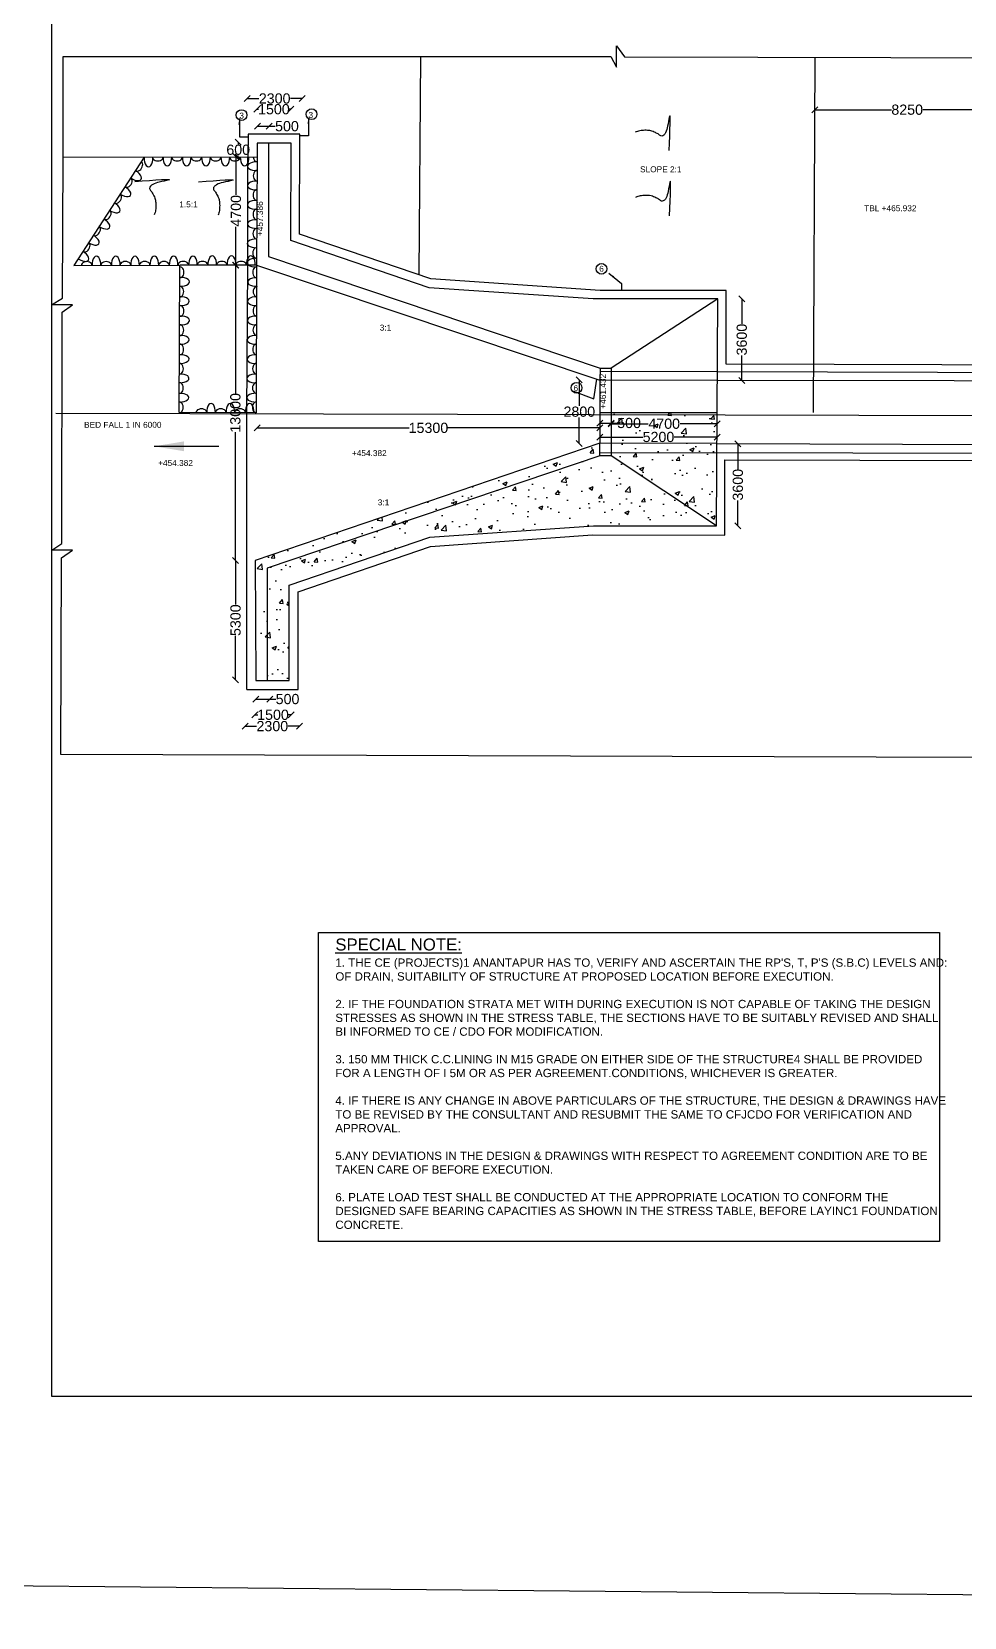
# Model space of a CAD drawing. Header units: metres. Extents: x 119 to 1793, y 659 to 1072.
# Drawn here: x 1238.5 to 1394.1, y 658.8 to 923.2 of the extents above; entities that cross this region are included whole.
import ezdxf

# ---------------------------------------------------------------- set-up
doc = ezdxf.new("R2010")
doc.units = ezdxf.units.M
doc.header["$MEASUREMENT"] = 0
doc.linetypes.add('ACAD_ISO03W100', pattern=[30, 12, -18])
doc.layers.add('DRAWING', color=7, linetype='Continuous')
doc.styles.get("Standard").update_dxf_attribs({"font": 'ARIAL_1.TTF'})
doc.dimstyles.get("Standard").update_dxf_attribs({"dimtxt": 1.7, "dimasz": 1, "dimexe": 0.18, "dimexo": 0.0625, "dimgap": 0.09, "dimtad": 0, "dimtih": 1, "dimtoh": 1, "dimdec": 0, "dimzin": 0, "dimdsep": 46, "dimtxsty": 'Standard', "dimblk": 'OBLIQUE', "dimcen": 0, "dimse1": 1, "dimse2": 1, "dimadec": 0, "dimazin": 0, "dimtfac": 1, "dimtdec": 0, "dimtofl": 0, "dimtmove": 0, "dimatfit": 3, "dimfxl": 0, "dimtolj": 1, "dimtzin": 0, "dimarcsym": 0})
picture_1 = doc.add_image_def('image1.jpg', size_in_pixel=(7220, 4925))

# ---------------------------------------------------------------- blocks, each defined once
blk = doc.blocks.new('_Oblique')
at = {"color": 0, "linetype": 'ByBlock', "lineweight": -2}
blk.add_line((-0.5, -0.5), (0.5, 0.5), dxfattribs=at)
blk = doc.blocks.new('*D245')
at = {"layer": 'Defpoints', "color": 0, "linetype": 'ACAD_ISO03W100'}
for p in [(136.03, 760.87), (1574.06, 760.87), (1575.49, 755.36)]:
    blk.add_point(p, dxfattribs=at)
at = {"layer": 'DRAWING', "color": 0, "linetype": 'ACAD_ISO03W100', "lineweight": -2}
for p, q in [((1574.06, 760.87), (1574.06, 759.07)), ((1574.06, 755.36), (1574.06, 757.16))]:
    blk.add_line(p, q, dxfattribs=at)
for p, rotation in [((1574.06, 760.87), 90), ((1574.06, 755.36), 270)]:
    blk.add_blockref('_Oblique', p, dxfattribs=dict(at, rotation=rotation))
at = {"layer": 'DRAWING', "color": 0, "linetype": 'ACAD_ISO03W100', "insert": (1574.06, 758.11), "char_height": 1.7, "attachment_point": 5}
blk.add_mtext('\\A1;1.50M', dxfattribs=at)
blk = doc.blocks.new('*D326')
at = {"layer": 'Defpoints', "color": 0}
for p in [(1276.17, 907.48), (1278.12, 907.48), (1278.12, 907.42)]:
    blk.add_point(p, dxfattribs=at)
at = {"layer": 'DRAWING', "color": 0, "lineweight": -2}
for p, q in [((1276.17, 907.42), (1278.12, 907.42)), ((1278.12, 907.42), (1279.12, 907.42))]:
    blk.add_line(p, q, dxfattribs=at)
at = {"layer": 'DRAWING', "color": 0, "lineweight": -2, "rotation": 180}
blk.add_blockref('_Oblique', (1276.17, 907.42), dxfattribs=at)
at = {"layer": 'DRAWING', "color": 0, "lineweight": -2}
blk.add_blockref('_Oblique', (1278.12, 907.42), dxfattribs=at)
at = {"layer": 'DRAWING', "color": 0, "insert": (1281.08, 907.42), "char_height": 1.7, "attachment_point": 5}
blk.add_mtext('\\A1;500', dxfattribs=at)
blk = doc.blocks.new('*D327')
at = {"layer": 'Defpoints', "color": 0}
for p in [(1276.05, 910.38), (1281.75, 910.38), (1281.75, 910.25)]:
    blk.add_point(p, dxfattribs=at)
at = {"layer": 'DRAWING', "color": 0, "lineweight": -2}
for p, q in [((1276.05, 910.25), (1276.35, 910.25)), ((1281.75, 910.25), (1281.44, 910.25))]:
    blk.add_line(p, q, dxfattribs=at)
at = {"layer": 'DRAWING', "color": 0, "lineweight": -2, "rotation": 180}
blk.add_blockref('_Oblique', (1276.05, 910.25), dxfattribs=at)
at = {"layer": 'DRAWING', "color": 0, "lineweight": -2}
blk.add_blockref('_Oblique', (1281.75, 910.25), dxfattribs=at)
at = {"layer": 'DRAWING', "color": 0, "insert": (1278.9, 910.25), "char_height": 1.7, "attachment_point": 5}
blk.add_mtext('\\A1;1500', dxfattribs=at)
blk = doc.blocks.new('*D328')
at = {"layer": 'Defpoints', "color": 0}
for p in [(1274.45, 911.94), (1283.61, 912.04), (1283.61, 911.94)]:
    blk.add_point(p, dxfattribs=at)
at = {"layer": 'DRAWING', "color": 0, "lineweight": -2}
for p, q in [((1274.45, 912.04), (1276.39, 912.04)), ((1283.61, 912.04), (1281.67, 912.04))]:
    blk.add_line(p, q, dxfattribs=at)
at = {"layer": 'DRAWING', "color": 0, "lineweight": -2, "rotation": 180}
blk.add_blockref('_Oblique', (1274.45, 912.04), dxfattribs=at)
at = {"layer": 'DRAWING', "color": 0, "lineweight": -2}
blk.add_blockref('_Oblique', (1283.61, 912.04), dxfattribs=at)
at = {"layer": 'DRAWING', "color": 0, "insert": (1279.03, 912.04), "char_height": 1.7, "attachment_point": 5}
blk.add_mtext('\\A1;2300', dxfattribs=at)
blk = doc.blocks.new('*D329')
at = {"layer": 'Defpoints', "color": 0}
for p in [(1272.82, 904.74), (1272.95, 904.74), (1272.82, 902.24)]:
    blk.add_point(p, dxfattribs=at)
at = {"layer": 'DRAWING', "color": 0, "lineweight": -2}
for p, q in [((1272.95, 904.74), (1272.95, 904.45)), ((1272.95, 902.24), (1272.95, 902.53))]:
    blk.add_line(p, q, dxfattribs=at)
for p, rotation in [((1272.95, 904.74), 90), ((1272.95, 902.24), 270)]:
    blk.add_blockref('_Oblique', p, dxfattribs=dict(at, rotation=rotation))
at = {"layer": 'DRAWING', "color": 0, "insert": (1272.95, 903.49), "char_height": 1.7, "attachment_point": 5}
blk.add_mtext('\\A1;600', dxfattribs=at)
blk = doc.blocks.new('*D330')
at = {"layer": 'Defpoints', "color": 0}
for p in [(1272.95, 902.38), (1272.57, 884.24), (1272.97, 884.24)]:
    blk.add_point(p, dxfattribs=at)
at = {"layer": 'DRAWING', "color": 0, "lineweight": -2}
for p, q in [((1272.57, 902.38), (1272.57, 895.97)), ((1272.57, 884.24), (1272.57, 890.65))]:
    blk.add_line(p, q, dxfattribs=at)
for p, rotation in [((1272.57, 902.38), 90), ((1272.57, 884.24), 270)]:
    blk.add_blockref('_Oblique', p, dxfattribs=dict(at, rotation=rotation))
at = {"layer": 'DRAWING', "color": 0, "insert": (1272.57, 893.31), "char_height": 1.7, "attachment_point": 5, "rotation": 90}
blk.add_mtext('\\A1;4700', dxfattribs=at)
blk = doc.blocks.new('*D331')
at = {"layer": 'Defpoints', "color": 0}
for p in [(1272.57, 884.24), (1272.48, 835), (1272.57, 835)]:
    blk.add_point(p, dxfattribs=at)
at = {"layer": 'DRAWING', "color": 0, "lineweight": -2}
for p, q in [((1272.48, 884.24), (1272.48, 862.83)), ((1272.48, 835), (1272.48, 856.42))]:
    blk.add_line(p, q, dxfattribs=at)
for p, rotation in [((1272.48, 884.24), 90), ((1272.48, 835), 270)]:
    blk.add_blockref('_Oblique', p, dxfattribs=dict(at, rotation=rotation))
at = {"layer": 'DRAWING', "color": 0, "insert": (1272.48, 859.62), "char_height": 1.7, "attachment_point": 5, "rotation": 90}
blk.add_mtext('\\A1;13000', dxfattribs=at)
blk = doc.blocks.new('*D332')
at = {"layer": 'Defpoints', "color": 0}
for p in [(1272.48, 835), (1272.51, 835), (1272.51, 815.07)]:
    blk.add_point(p, dxfattribs=at)
at = {"layer": 'DRAWING', "color": 0, "lineweight": -2}
for p, q in [((1272.51, 835), (1272.51, 827.66)), ((1272.51, 815.07), (1272.51, 822.41))]:
    blk.add_line(p, q, dxfattribs=at)
for p, rotation in [((1272.51, 835), 90), ((1272.51, 815.07), 270)]:
    blk.add_blockref('_Oblique', p, dxfattribs=dict(at, rotation=rotation))
at = {"layer": 'DRAWING', "color": 0, "insert": (1272.51, 825.04), "char_height": 1.7, "attachment_point": 5, "rotation": 90}
blk.add_mtext('\\A1;5300', dxfattribs=at)
blk = doc.blocks.new('*D333')
at = {"layer": 'Defpoints', "color": 0}
for p in [(1275.88, 812.04), (1278.21, 812.04), (1278.21, 811.88)]:
    blk.add_point(p, dxfattribs=at)
at = {"layer": 'DRAWING', "color": 0, "lineweight": -2}
for p, q in [((1275.88, 811.88), (1278.21, 811.88)), ((1278.21, 811.88), (1279.21, 811.88))]:
    blk.add_line(p, q, dxfattribs=at)
at = {"layer": 'DRAWING', "color": 0, "lineweight": -2, "rotation": 180}
blk.add_blockref('_Oblique', (1275.88, 811.88), dxfattribs=at)
at = {"layer": 'DRAWING', "color": 0, "lineweight": -2}
blk.add_blockref('_Oblique', (1278.21, 811.88), dxfattribs=at)
at = {"layer": 'DRAWING', "color": 0, "insert": (1281.18, 811.88), "char_height": 1.7, "attachment_point": 5}
blk.add_mtext('\\A1;500', dxfattribs=at)
blk = doc.blocks.new('*D334')
at = {"layer": 'Defpoints', "color": 0}
for p in [(1275.73, 809.25), (1281.76, 809.26), (1281.76, 809.25)]:
    blk.add_point(p, dxfattribs=at)
at = {"layer": 'DRAWING', "color": 0, "lineweight": -2}
for p, q in [((1275.73, 809.26), (1276.2, 809.26)), ((1281.76, 809.26), (1281.29, 809.26))]:
    blk.add_line(p, q, dxfattribs=at)
at = {"layer": 'DRAWING', "color": 0, "lineweight": -2, "rotation": 180}
blk.add_blockref('_Oblique', (1275.73, 809.26), dxfattribs=at)
at = {"layer": 'DRAWING', "color": 0, "lineweight": -2}
blk.add_blockref('_Oblique', (1281.76, 809.26), dxfattribs=at)
at = {"layer": 'DRAWING', "color": 0, "insert": (1278.75, 809.26), "char_height": 1.7, "attachment_point": 5}
blk.add_mtext('\\A1;1500', dxfattribs=at)
blk = doc.blocks.new('*D335')
at = {"layer": 'Defpoints', "color": 0}
for p in [(1274.12, 807.48), (1283.16, 807.48), (1283.16, 807.37)]:
    blk.add_point(p, dxfattribs=at)
at = {"layer": 'DRAWING', "color": 0, "lineweight": -2}
for p, q in [((1274.12, 807.37), (1276, 807.37)), ((1283.16, 807.37), (1281.28, 807.37))]:
    blk.add_line(p, q, dxfattribs=at)
at = {"layer": 'DRAWING', "color": 0, "lineweight": -2, "rotation": 180}
blk.add_blockref('_Oblique', (1274.12, 807.37), dxfattribs=at)
at = {"layer": 'DRAWING', "color": 0, "lineweight": -2}
blk.add_blockref('_Oblique', (1283.16, 807.37), dxfattribs=at)
at = {"layer": 'DRAWING', "color": 0, "insert": (1278.64, 807.37), "char_height": 1.7, "attachment_point": 5}
blk.add_mtext('\\A1;2300', dxfattribs=at)
blk = doc.blocks.new('*D336')
at = {"layer": 'Defpoints', "color": 0}
for p in [(1276.09, 857.17), (1333.27, 857.17), (1333.27, 857.11)]:
    blk.add_point(p, dxfattribs=at)
at = {"layer": 'DRAWING', "color": 0, "lineweight": -2}
for p, q in [((1276.09, 857.11), (1301.48, 857.11)), ((1333.27, 857.11), (1307.89, 857.11))]:
    blk.add_line(p, q, dxfattribs=at)
at = {"layer": 'DRAWING', "color": 0, "lineweight": -2, "rotation": 180}
blk.add_blockref('_Oblique', (1276.09, 857.11), dxfattribs=at)
at = {"layer": 'DRAWING', "color": 0, "lineweight": -2}
blk.add_blockref('_Oblique', (1333.27, 857.11), dxfattribs=at)
at = {"layer": 'DRAWING', "color": 0, "insert": (1304.68, 857.11), "char_height": 1.7, "attachment_point": 5}
blk.add_mtext('\\A1;15300', dxfattribs=at)
blk = doc.blocks.new('*D337')
at = {"layer": 'Defpoints', "color": 0}
for p in [(1333.27, 857.11), (1335.18, 857.92), (1335.18, 857.11)]:
    blk.add_point(p, dxfattribs=at)
at = {"layer": 'DRAWING', "color": 0, "lineweight": -2}
for p, q in [((1333.27, 857.92), (1335.18, 857.92)), ((1335.18, 857.92), (1336.18, 857.92))]:
    blk.add_line(p, q, dxfattribs=at)
at = {"layer": 'DRAWING', "color": 0, "lineweight": -2, "rotation": 180}
blk.add_blockref('_Oblique', (1333.27, 857.92), dxfattribs=at)
at = {"layer": 'DRAWING', "color": 0, "lineweight": -2}
blk.add_blockref('_Oblique', (1335.18, 857.92), dxfattribs=at)
at = {"layer": 'DRAWING', "color": 0, "insert": (1338.15, 857.92), "char_height": 1.7, "attachment_point": 5}
blk.add_mtext('\\A1;500', dxfattribs=at)
blk = doc.blocks.new('*D338')
at = {"layer": 'Defpoints', "color": 0}
for p in [(1335.18, 857.92), (1352.84, 857.8), (1352.84, 857.8)]:
    blk.add_point(p, dxfattribs=at)
at = {"layer": 'DRAWING', "color": 0, "lineweight": -2}
for p, q in [((1335.18, 857.8), (1341.35, 857.8)), ((1352.84, 857.8), (1346.67, 857.8))]:
    blk.add_line(p, q, dxfattribs=at)
at = {"layer": 'DRAWING', "color": 0, "lineweight": -2, "rotation": 180}
blk.add_blockref('_Oblique', (1335.18, 857.8), dxfattribs=at)
at = {"layer": 'DRAWING', "color": 0, "lineweight": -2}
blk.add_blockref('_Oblique', (1352.84, 857.8), dxfattribs=at)
at = {"layer": 'DRAWING', "color": 0, "insert": (1344.01, 857.8), "char_height": 1.7, "attachment_point": 5}
blk.add_mtext('\\A1;4700', dxfattribs=at)
blk = doc.blocks.new('*D339')
at = {"layer": 'Defpoints', "color": 0}
for p in [(1333.27, 855.62), (1352.82, 855.59), (1352.82, 855.49)]:
    blk.add_point(p, dxfattribs=at)
at = {"layer": 'DRAWING', "color": 0, "lineweight": -2}
for p, q in [((1333.27, 855.59), (1340.42, 855.59)), ((1352.82, 855.59), (1345.67, 855.59))]:
    blk.add_line(p, q, dxfattribs=at)
at = {"layer": 'DRAWING', "color": 0, "lineweight": -2, "rotation": 180}
blk.add_blockref('_Oblique', (1333.27, 855.59), dxfattribs=at)
at = {"layer": 'DRAWING', "color": 0, "lineweight": -2}
blk.add_blockref('_Oblique', (1352.82, 855.59), dxfattribs=at)
at = {"layer": 'DRAWING', "color": 0, "insert": (1343.05, 855.59), "char_height": 1.7, "attachment_point": 5}
blk.add_mtext('\\A1;5200', dxfattribs=at)
blk = doc.blocks.new('*D340')
at = {"layer": 'Defpoints', "color": 0}
for p in [(1331.51, 865.1), (1329.85, 854.52), (1331.51, 854.52)]:
    blk.add_point(p, dxfattribs=at)
at = {"layer": 'DRAWING', "color": 0, "lineweight": -2}
for p, q in [((1329.85, 865.1), (1329.85, 860.77)), ((1329.85, 854.52), (1329.85, 858.85))]:
    blk.add_line(p, q, dxfattribs=at)
for p, rotation in [((1329.85, 865.1), 90), ((1329.85, 854.52), 270)]:
    blk.add_blockref('_Oblique', p, dxfattribs=dict(at, rotation=rotation))
at = {"layer": 'DRAWING', "color": 0, "insert": (1329.85, 859.81), "char_height": 1.7, "attachment_point": 5}
blk.add_mtext('\\A1;2800', dxfattribs=at)
blk = doc.blocks.new('*D341')
at = {"layer": 'Defpoints', "color": 0}
for p in [(1356.95, 878.63), (1357.24, 878.63), (1357.24, 865.03)]:
    blk.add_point(p, dxfattribs=at)
at = {"layer": 'DRAWING', "color": 0, "lineweight": -2}
for p, q in [((1356.95, 878.63), (1356.95, 874.45)), ((1356.95, 865.03), (1356.95, 869.2))]:
    blk.add_line(p, q, dxfattribs=at)
for p, rotation in [((1356.95, 878.63), 90), ((1356.95, 865.03), 270)]:
    blk.add_blockref('_Oblique', p, dxfattribs=dict(at, rotation=rotation))
at = {"layer": 'DRAWING', "color": 0, "insert": (1356.95, 871.83), "char_height": 1.7, "attachment_point": 5, "rotation": 90}
blk.add_mtext('\\A1;3600', dxfattribs=at)
blk = doc.blocks.new('*D342')
at = {"layer": 'Defpoints', "color": 0}
for p in [(1356.3, 854.48), (1356.65, 854.48), (1356.6, 840.77)]:
    blk.add_point(p, dxfattribs=at)
at = {"layer": 'DRAWING', "color": 0, "lineweight": -2}
for p, q in [((1356.3, 854.48), (1356.3, 850.25)), ((1356.3, 840.77), (1356.3, 845))]:
    blk.add_line(p, q, dxfattribs=at)
for p, rotation in [((1356.3, 854.48), 90), ((1356.3, 840.77), 270)]:
    blk.add_blockref('_Oblique', p, dxfattribs=dict(at, rotation=rotation))
at = {"layer": 'DRAWING', "color": 0, "insert": (1356.3, 847.63), "char_height": 1.7, "attachment_point": 5, "rotation": 90}
blk.add_mtext('\\A1;3600', dxfattribs=at)
blk = doc.blocks.new('*D343')
at = {"layer": 'Defpoints', "color": 0}
for p in [(1369.11, 910.33), (1399.97, 910.17), (1399.97, 910.17)]:
    blk.add_point(p, dxfattribs=at)
at = {"layer": 'DRAWING', "color": 0, "lineweight": -2}
for p, q in [((1369.11, 910.17), (1381.91, 910.17)), ((1399.97, 910.17), (1387.17, 910.17))]:
    blk.add_line(p, q, dxfattribs=at)
at = {"layer": 'DRAWING', "color": 0, "lineweight": -2, "rotation": 180}
blk.add_blockref('_Oblique', (1369.11, 910.17), dxfattribs=at)
at = {"layer": 'DRAWING', "color": 0, "lineweight": -2}
blk.add_blockref('_Oblique', (1399.97, 910.17), dxfattribs=at)
at = {"layer": 'DRAWING', "color": 0, "insert": (1384.54, 910.17), "char_height": 1.7, "attachment_point": 5}
blk.add_mtext('\\A1;8250', dxfattribs=at)

msp = doc.modelspace()

# ---------------------------------------------------------------- hatches: boundary and pattern name
at = {"layer": 'DRAWING'}
h = msp.add_hatch(dxfattribs=at)
h.set_pattern_fill('AR-CONC', color=256, style=0)
h.set_pattern_definition([(50, (0, 0), (7.172602, -0.627521), [0.75, -8.25]), (355, (0, 0), (-1.387513, 7.52192), [0.6, -6.6]), (100.4514, (0.598, -0.052), (5.785094, 6.894395), [0.637402, -7.01142]), (46.1842, (0, 2), (10.67241, -1.65519), [1.125, -12.375]), (96.6356, (0.889, 1.862), (9.34663, 9.74118), [0.9561, -10.51713]), (351.1842, (0, 2), (9.34662, 9.741186), [0.9, -9.9]), (21, (1, 1.5), (5.96907, -4.026189), [0.75, -8.25]), (326, (1, 1.5), (2.433153, 7.2515), [0.6, -6.6]), (71.4514, (1.4974, 1.1645), (8.402226, 3.225305), [0.637402, -7.01142]), (37.5, (0, 0), (0.1215986, 3.3289385), [0, -6.52, 0, -6.7, 0, -6.625]), (7.5, (0, 0), (2.630695, 3.944117), [0, -3.82, 0, -6.37, 0, -2.525]), (327.5, (-2.23, 0), (5.3382244, -0.2255487), [0, -2.5, 0, -7.8, 0, -10.35]), (317.5, (-3.23, 0), (5.831862, 1.00105), [0, -3.25, 0, -5.18, 0, -7.35])])
h.paths.add_polyline_path([(1333.27, 852.45), (1333.27, 854.54), (1275.8, 835), (1275.91, 814.99), (1277.76, 814.99), (1277.76, 833.73)])
h.paths.add_polyline_path([(1281.47, 830.89), (1304.91, 838.9), (1332.19, 840.77), (1352.72, 840.8), (1335.18, 852.45), (1333.27, 852.45), (1277.76, 833.73), (1277.76, 814.99), (1281.47, 814.99)])
h.paths.add_polyline_path([(1352.85, 859.62), (1335.18, 859.63), (1335.18, 852.45), (1352.72, 840.8)])

# ---------------------------------------------------------------- linework, layer by layer
for points in [[(1241.86, 1020.34), (1723.84, 1020.34), (1723.84, 695.59), (1241.86, 695.59)], [(1286.34, 772.94), (1389.91, 772.94), (1389.91, 721.43), (1286.34, 721.43)]]:
    msp.add_lwpolyline(points, close=True, dxfattribs=at)
for points in [[(1243.76, 902.23), (1243.76, 919.02), (1335.1, 919.02), (1336.07, 917.29), (1336.07, 920.84), (1337.41, 919.01), (1470.72, 918.68), (1472, 916.85), (1472, 920.39), (1473.1, 918.56), (1538.69, 918.29), (1539.92, 916.61)], [(1303.38, 919.04), (1303.07, 882.69)], [(1369.15, 918.92), (1368.84, 859.7)], [(1611.15, 898.8), (1611.15, 894.62), (1608.82, 894.62), (1584.26, 882.24), (1573.05, 879.29), (1552.45, 879.42), (1552.3, 867.12), (1354.33, 867.75), (1354.33, 880.04), (1333.31, 880.04), (1305.1, 881.95), (1283.17, 889.4), (1283.24, 906.08), (1274.63, 906.08), (1274.58, 902.24)], [(1275.91, 814.99), (1281.47, 814.99), (1281.47, 830.89), (1304.91, 838.9), (1332.19, 840.77), (1352.72, 840.8), (1352.98, 878.61), (1332.16, 878.61), (1304.79, 880.49), (1281.71, 888.36), (1281.8, 904.61), (1276.13, 904.61), (1276.1, 902.24)], [(1278.01, 904.65), (1278.01, 885.71), (1333.32, 867.06), (1335.18, 867.06), (1335.18, 852.45), (1333.27, 852.45), (1333.27, 854.54)], [(1243.35, 802.64), (1243.48, 835.46), (1245.33, 836.72), (1241.85, 836.72), (1243.53, 837.84), (1243.6, 876.4), (1245.3, 877.61), (1241.83, 877.61), (1243.62, 878.75), (1243.76, 902.23)], [(1276.1, 902.24), (1243.76, 902.23)], [(1257.27, 902.24), (1245.55, 884.21)], [(1274.54, 884.25), (1274.58, 902.24)], [(1276.1, 902.25), (1276.01, 884.25)], [(1274.39, 813.5), (1282.94, 813.5), (1282.94, 829.77), (1305.02, 837.33), (1332.06, 839.26), (1354.13, 839.21), (1354.13, 851.79), (1489.16, 851.45), (1552.28, 851.2), (1552.17, 838.55), (1572.71, 838.57), (1583.95, 835.32), (1608.38, 822.53), (1610.65, 822.53), (1610.65, 818.33), (1623.27, 818.33), (1623.81, 898.74), (1611.15, 898.8)], [(1245.55, 884.21), (1263.23, 884.23)], [(1276.01, 884.25), (1275.96, 859.65), (1263.12, 859.66), (1263.23, 884.23)], [(1276.01, 884.25), (1263.23, 884.23)], [(1274.39, 813.5), (1274.41, 859.65), (1274.54, 884.25)], [(1276.01, 884.25), (1333.27, 865.09), (1333.27, 854.54), (1275.8, 835), (1275.91, 814.99)], [(1651.96, 882.78), (1611.35, 883.16), (1573.06, 864.36), (1431.84, 864.89), (1352.89, 865.03)], [(1352.98, 878.61), (1335.18, 867.06)], [(1333.32, 867.06), (1333.27, 865.09)], [(1352.89, 865.03), (1333.27, 865.09)], [(1333.31, 866.57), (1352.9, 866.54)], [(1352.9, 866.54), (1573.06, 865.87), (1573.06, 866.48)], [(1242.53, 859.57), (1622.06, 858.61), (1653.12, 858.27)], [(1352.85, 859.62), (1333.27, 859.63)], [(1352.82, 854.49), (1333.27, 854.54)], [(1352.82, 854.49), (1553.74, 853.79), (1573.05, 853.72), (1611.19, 833.98), (1621.91, 833.91)], [(1333.27, 852.45), (1277.76, 833.73), (1277.76, 814.91)], [(1333.27, 852.99), (1352.81, 852.94)], [(1352.72, 840.8), (1335.18, 852.45)], [(1573.05, 852.22), (1466.17, 852.69), (1352.81, 852.94)], [(1651.32, 801.29), (1243.35, 802.64)]]:
    msp.add_lwpolyline(points, dxfattribs=at)
for centre in [(1273.51, 909.28), (1285.19, 909.42), (1333.55, 883.63), (1329.39, 863.8)]:
    msp.add_circle(centre, 0.893, dxfattribs=at)
for centre, major_axis, ratio, start_param, end_param in [((1257.99, 902.1), (0.01, -1.43), 0.509046, 4.610344, 7.945129), ((1259.53, 902.24), (-0.884, 0), 0.691096, 0, 3.141593), ((1261.14, 902.24), (0, 1.43), 0.509046, 1.570796, 4.712389), ((1262.75, 902.24), (-0.884, 0), 0.691096, 0, 3.141593), ((1264.36, 902.24), (0, 1.43), 0.509046, 1.570796, 4.712389), ((1265.97, 902.24), (-0.884, 0), 0.691096, 0, 3.141593), ((1267.58, 902.24), (0, 1.43), 0.509046, 1.570796, 4.712389), ((1269.19, 902.24), (-0.884, 0), 0.691096, 0, 3.141593), ((1270.8, 902.24), (0, 1.43), 0.509046, 1.570796, 4.712389), ((1272.41, 902.24), (-0.884, 0), 0.691096, 0, 3.141593), ((1274.02, 902.24), (0, 1.43), 0.509046, 1.570796, 4.712389), ((1276.07, 902.36), (0.01, -0.884), 0.691096, 4.845045, 6.322247), ((1255.54, 899.33), (1.21, -0.75), 0.509046, 4.610344, 7.945129), ((1256.32, 900.75), (0.466, 0.751), 0.691096, 3.071556, 6.322247), ((1275.94, 900.75), (-1.43, -0.02), 0.509046, 4.610344, 7.945129), ((1276.08, 899.15), (0.01, -0.884), 0.691096, 3.071556, 6.322247), ((1253.78, 896.64), (1.21, -0.75), 0.509046, 4.610344, 7.945129), ((1254.56, 898.05), (0.466, 0.751), 0.691096, 3.071556, 6.322247), ((1275.95, 897.54), (-1.43, -0.02), 0.509046, 4.610344, 7.945129), ((1276.04, 895.93), (0.01, -0.884), 0.691096, 3.071556, 6.322247), ((1252, 893.96), (1.21, -0.75), 0.509046, 4.610344, 7.945129), ((1252.78, 895.37), (0.466, 0.751), 0.691096, 3.071556, 6.322247), ((1275.91, 894.32), (-1.43, -0.02), 0.509046, 4.610344, 7.945129), ((1250.28, 891.24), (1.21, -0.75), 0.509046, 4.610344, 7.945129), ((1251.05, 892.66), (0.466, 0.751), 0.691096, 3.071556, 6.322247), ((1275.92, 891.11), (-1.43, -0.02), 0.509046, 4.610344, 7.945129), ((1276.04, 892.72), (0.01, -0.884), 0.691096, 3.071556, 6.322247), ((1248.5, 888.56), (1.21, -0.75), 0.509046, 4.610344, 7.945129), ((1249.27, 889.98), (0.466, 0.751), 0.691096, 3.071556, 6.322247), ((1275.89, 887.89), (-1.43, -0.02), 0.509046, 4.610344, 7.945129), ((1276.02, 889.5), (0.01, -0.884), 0.691096, 3.071556, 6.322247), ((1246.77, 885.85), (1.21, -0.75), 0.509046, 4.610344, 7.945129), ((1247.54, 887.26), (0.466, 0.751), 0.691096, 3.071556, 6.322247), ((1249.3, 884.33), (0, 1.43), 0.509046, 4.636387, 7.93081), ((1252.52, 884.33), (0, 1.43), 0.509046, 4.636387, 7.93081), ((1255.74, 884.33), (0, 1.43), 0.509046, 4.636387, 7.93081), ((1258.96, 884.34), (0, 1.43), 0.509046, 4.636387, 7.93081), ((1262.18, 884.34), (0, 1.43), 0.509046, 4.636387, 7.93081), ((1265.4, 884.34), (0, 1.43), 0.509046, 4.636387, 7.93081), ((1268.62, 884.35), (0, 1.43), 0.509046, 4.636387, 7.93081), ((1271.83, 884.35), (0, 1.43), 0.509046, 4.636387, 7.93081), ((1275.05, 884.36), (0, 1.43), 0.509046, 4.636387, 7.93081), ((1276, 886.28), (0.01, -0.884), 0.691096, 3.071556, 6.322247), ((1247.69, 884.24), (-0.884, 0), 0.691096, 3.104881, 6.322247), ((1250.91, 884.24), (-0.884, 0), 0.691096, 3.104881, 6.322247), ((1254.13, 884.25), (-0.884, 0), 0.691096, 3.104881, 6.322247), ((1257.35, 884.25), (-0.884, 0), 0.691096, 3.104881, 6.322247), ((1260.57, 884.25), (-0.884, 0), 0.691096, 3.104881, 6.322247), ((1263.79, 884.26), (-0.884, 0), 0.691096, 3.104881, 6.322247), ((1263.28, 883.07), (-0.01, 0.884), 0.691096, 3.071556, 6.322247), ((1267.01, 884.26), (-0.884, 0), 0.691096, 3.104881, 6.322247), ((1270.22, 884.26), (-0.884, 0), 0.691096, 3.104881, 6.322247), ((1273.44, 884.27), (-0.884, 0), 0.691096, 3.104881, 6.322247), ((1275.87, 884.67), (-1.43, -0.02), 0.509046, 4.610344, 7.945129), ((1275.98, 883.06), (0.01, -0.884), 0.691096, 3.071556, 6.322247), ((1263.26, 879.85), (-0.01, 0.884), 0.691096, 3.071556, 6.322247), ((1263.38, 881.46), (1.43, 0.02), 0.509046, 4.610344, 7.945129), ((1275.96, 881.45), (-1.43, -0.02), 0.509046, 4.610344, 7.945129), ((1276.06, 879.84), (0.01, -0.884), 0.691096, 3.071556, 6.322247), ((1263.36, 878.24), (1.43, 0.02), 0.509046, 4.610344, 7.945129), ((1275.93, 878.24), (-1.43, -0.02), 0.509046, 4.610344, 7.945129), ((1263.29, 876.63), (-0.01, 0.884), 0.691096, 3.071556, 6.322247), ((1263.4, 875.02), (1.43, 0.02), 0.509046, 4.610344, 7.945129), ((1275.91, 875.02), (-1.43, -0.02), 0.509046, 4.610344, 7.945129), ((1276.04, 876.63), (0.01, -0.884), 0.691096, 3.071556, 6.322247), ((1263.25, 873.41), (-0.01, 0.884), 0.691096, 3.071556, 6.322247), ((1276.02, 873.41), (0.01, -0.884), 0.691096, 3.071556, 6.322247), ((1263.22, 870.19), (-0.01, 0.884), 0.691096, 3.071556, 6.322247), ((1263.35, 871.8), (1.43, 0.02), 0.509046, 4.610344, 7.945129), ((1275.89, 871.8), (-1.43, -0.02), 0.509046, 4.610344, 7.945129), ((1275.99, 870.19), (0.01, -0.884), 0.691096, 3.071556, 6.322247), ((1263.2, 866.98), (-0.01, 0.884), 0.691096, 3.071556, 6.322247), ((1263.33, 868.59), (1.43, 0.02), 0.509046, 4.610344, 7.945129), ((1275.87, 868.58), (-1.43, -0.02), 0.509046, 4.610344, 7.945129), ((1275.97, 866.97), (0.01, -0.884), 0.691096, 3.071556, 6.322247), ((1263.31, 865.37), (1.43, 0.02), 0.509046, 4.610344, 7.945129), ((1275.84, 865.36), (-1.43, -0.02), 0.509046, 4.610344, 7.945129), ((1263.18, 863.76), (-0.01, 0.884), 0.691096, 3.071556, 6.322247), ((1263.28, 862.15), (1.43, 0.02), 0.509046, 4.610344, 7.945129), ((1275.82, 862.15), (-1.43, -0.02), 0.509046, 4.610344, 7.945129), ((1275.95, 863.75), (0.01, -0.884), 0.691096, 3.071556, 6.322247), ((1263.16, 860.54), (-0.01, 0.884), 0.691096, 3.071556, 6.322247), ((1266.81, 859.68), (-0.884, 0), 0.691096, 3.100321, 6.322247), ((1268.42, 859.77), (0, 1.43), 0.509046, 4.632826, 7.932767), ((1270.03, 859.68), (-0.884, 0), 0.691096, 3.100321, 6.322247), ((1271.64, 859.77), (0, 1.43), 0.509046, 4.632826, 7.932767), ((1273.25, 859.68), (-0.884, 0), 0.691096, 3.100321, 6.322247), ((1274.86, 859.77), (0, 1.43), 0.509046, 4.632826, 7.932767), ((1275.93, 860.54), (0.01, -0.884), 0.691096, 3.071556, 6.322247)]:
    msp.add_ellipse(centre, major_axis=major_axis, ratio=ratio, start_param=start_param, end_param=end_param, dxfattribs=at)
for points in [[(1344.82, 903.35), (1344.86, 908.91), (1344.58, 907.42), (1344.25, 906.33), (1343.96, 905.94), (1343.59, 905.78), (1343.14, 906.03), (1342.53, 906.36), (1341.76, 906.66), (1341.21, 906.73), (1340.36, 906.72), (1339.54, 906.56), (1339.15, 906.41)], [(1344.9, 892.49), (1344.94, 898.05), (1344.66, 896.56), (1344.33, 895.47), (1344.04, 895.08), (1343.67, 894.91), (1343.22, 895.17), (1342.61, 895.5), (1341.84, 895.8), (1341.29, 895.86), (1340.44, 895.85), (1339.62, 895.7), (1339.23, 895.55)], [(1255.7, 898.2), (1261.25, 898.42), (1259.77, 898.09), (1258.7, 897.72), (1258.32, 897.43), (1258.16, 897.05), (1258.43, 896.61), (1258.78, 896.01), (1259.11, 895.25), (1259.19, 894.7), (1259.2, 893.85), (1259.08, 893.03), (1258.93, 892.63)], [(1266.35, 898.14), (1271.9, 898.36), (1270.42, 898.03), (1269.35, 897.67), (1268.97, 897.37), (1268.81, 896.99), (1269.08, 896.55), (1269.43, 895.95), (1269.76, 895.19), (1269.84, 894.64), (1269.85, 893.79), (1269.73, 892.97), (1269.58, 892.57)]]:
    msp.add_spline(points, degree=3, dxfattribs=at)

# ---------------------------------------------------------------- texts
for s, p in [('3', (1273.14, 908.7)), ('3', (1284.67, 908.8)), ('SLOPE 2:1', (1339.98, 899.74)), ('1.5:1', (1263.12, 893.89)), ('TBL +465.932', (1377.37, 893.25)), ('6', (1333.17, 883.15)), ('3:1', (1296.56, 873.34)), ('6', (1328.88, 863.25)), ('BED FALL 1 IN 6000', (1247.24, 857.13)), ('+454.382', (1259.59, 850.77)), ('+454.382', (1291.91, 852.41)), ('3:1', (1296.23, 844.19))]:
    msp.add_text(s, height=0.99, dxfattribs=at).set_placement(p)
for s, p in [('+457.386', (1277.07, 889.09)), ('+461.432', (1334.29, 860.32))]:
    msp.add_text(s, height=0.99, rotation=90, dxfattribs=at).set_placement(p)
at = {"layer": 'DRAWING', "insert": (1289.15, 771.96), "char_height": 1.38022, "width": 102.0054, "attachment_point": 1}
msp.add_mtext("{\\H1.449x;\\LSPECIAL NOTE: \\P}1. THE CE (PROJECTS)1 ANANTAPUR HAS TO, VERIFY AND ASCERTAIN THE RP'S, T, P'S (S.B.C) LEVELS AND: OF DRAIN, SUITABILITY OF STRUCTURE AT PROPOSED LOCATION BEFORE EXECUTION. \\P\\P2. IF THE FOUNDATION STRATA MET WITH DURING EXECUTION IS NOT CAPABLE OF TAKING THE DESIGN STRESSES AS SHOWN IN THE STRESS TABLE, THE SECTIONS HAVE TO BE SUITABLY REVISED AND SHALL BI INFORMED TO CE / CDO FOR MODIFICATION. \\P\\P3. 150 MM THICK C.C.LINING IN M15 GRADE ON EITHER SIDE OF THE STRUCTURE4 SHALL BE PROVIDED FOR A LENGTH OF I 5M OR AS PER AGREEMENT.CONDITIONS, WHICHEVER IS GREATER. \\P\\P4. IF THERE IS ANY CHANGE IN ABOVE PARTICULARS OF THE STRUCTURE, THE DESIGN & DRAWINGS HAVE TO BE REVISED BY THE CONSULTANT AND RESUBMIT THE SAME TO CFJCDO FOR VERIFICATION AND APPROVAL. \\P\\P5.ANY DEVIATIONS IN THE DESIGN & DRAWINGS WITH RESPECT TO AGREEMENT CONDITION ARE TO BE TAKEN CARE OF BEFORE EXECUTION. \\P\\P6. PLATE LOAD TEST SHALL BE CONDUCTED AT THE APPROPRIATE LOCATION TO CONFORM THE DESIGNED SAFE BEARING CAPACITIES AS SHOWN IN THE STRESS TABLE, BEFORE LAYINC1 FOUNDATION CONCRETE. ", dxfattribs=at)

# ---------------------------------------------------------------- dimensions: what is measured, and where the dimension line sits
at = {"layer": 'DRAWING'}
for base, p1, p2, text, picture, middle in [((1283.61, 912.04), (1274.45, 911.94), (1283.61, 911.94), '2300', '*D328', (1279.03, 912.04)), ((1281.75, 910.25), (1276.05, 910.38), (1281.75, 910.38), '1500', '*D327', (1278.9, 910.25)), ((1399.97, 910.17), (1369.11, 910.33), (1399.97, 910.17), '8250', '*D343', (1384.54, 910.17)), ((1278.12, 907.42), (1276.17, 907.48), (1278.12, 907.48), '500', '*D326', (1281.08, 907.42)), ((1333.27, 857.11), (1276.09, 857.17), (1333.27, 857.17), '15300', '*D336', (1304.68, 857.11)), ((1335.18, 857.92), (1333.27, 857.11), (1335.18, 857.11), '500', '*D337', (1338.15, 857.92)), ((1352.84, 857.8), (1335.18, 857.92), (1352.84, 857.8), '4700', '*D338', (1344.01, 857.8)), ((1352.82, 855.59), (1333.27, 855.62), (1352.82, 855.49), '5200', '*D339', (1343.05, 855.59)), ((1278.21, 811.88), (1275.88, 812.04), (1278.21, 812.04), '500', '*D333', (1281.18, 811.88)), ((1281.76, 809.26), (1275.73, 809.25), (1281.76, 809.25), '1500', '*D334', (1278.75, 809.26)), ((1283.16, 807.37), (1274.12, 807.48), (1283.16, 807.48), '2300', '*D335', (1278.64, 807.37))]:
    dim = msp.add_linear_dim(base=base, p1=p1, p2=p2, text=text, dimstyle='Standard', dxfattribs=at)
    dim.commit()
    dim.dimension.update_dxf_attribs({"geometry": picture, "text_midpoint": middle})
for base, p1, p2, text, picture, middle in [((1272.95, 904.74), (1272.82, 902.24), (1272.82, 904.74), '600', '*D329', (1272.95, 903.49)), ((1329.85, 854.52), (1331.51, 865.1), (1331.51, 854.52), '2800', '*D340', (1329.85, 859.81))]:
    dim = msp.add_linear_dim(base=base, p1=p1, p2=p2, angle=90, text=text, dimstyle='Standard', dxfattribs=at)
    dim.commit()
    dim.dimension.update_dxf_attribs({"geometry": picture, "text_midpoint": middle})
for base, p1, p2, text, picture, middle in [((1272.57, 884.24), (1272.95, 902.38), (1272.97, 884.24), '4700', '*D330', (1272.57, 893.31)), ((1272.48, 835), (1272.57, 884.24), (1272.57, 835), '13000', '*D331', (1272.48, 859.62)), ((1356.95, 878.63), (1357.24, 865.03), (1357.24, 878.63), '3600', '*D341', (1356.95, 871.83)), ((1356.3, 854.48), (1356.6, 840.77), (1356.65, 854.48), '3600', '*D342', (1356.3, 847.63)), ((1272.51, 835), (1272.51, 815.07), (1272.48, 835), '5300', '*D332', (1272.51, 825.04))]:
    dim = msp.add_linear_dim(base=base, p1=p1, p2=p2, angle=90, text=text, dimstyle='Standard', dxfattribs=at)
    dim.commit()
    dim.dimension.update_dxf_attribs({"geometry": picture, "text_midpoint": middle, "text_rotation": 90})
at = {"layer": 'DRAWING', "linetype": 'ACAD_ISO03W100'}
dim = msp.add_linear_dim(base=(1574.06, 760.87), p1=(1575.49, 755.36), p2=(136.03, 760.87), angle=90, text='1.50M', dimstyle='Standard', dxfattribs=at)
dim.commit()
dim.dimension.update_dxf_attribs({"geometry": '*D245', "text_midpoint": (1574.06, 758.11), "dimtype": 160})

# ---------------------------------------------------------------- pictures from other files: only their frames are drawn
image = msp.add_image(picture_1, insert=(1191.25, 664.4), size_in_units=(597.97, 407.89), rotation=-0.54073, dxfattribs=dict(fade=37))
image.dxf.flags = 7

# ---------------------------------------------------------------- leaders
at = {"layer": 'DRAWING'}
for points, override in [([(1273.14, 908.7), (1273.14, 905.66), (1274.63, 905.64)], {"dimgap": 0.09, "dimtad": 0}), ([(1284.67, 908.8), (1284.67, 905.84), (1283.24, 905.84)], {"dimgap": 0.09, "dimtad": 0}), ([(1334.79, 882.89), (1336.86, 881.19), (1336.86, 880.04)], {"dimgap": 0.09, "dimtad": 0}), ([(1328.88, 863.25), (1332.25, 861.94), (1332.79, 865.26)], {"dimgap": 0.09, "dimtad": 0}), ([(1258.93, 854.04), (1269.72, 854.04)], {"dimasz": 5, "dimgap": 0.09, "dimtad": 0})]:
    msp.add_leader(points, dimstyle='Standard', override=override, dxfattribs=at)

doc.saveas('drawing.dxf')
